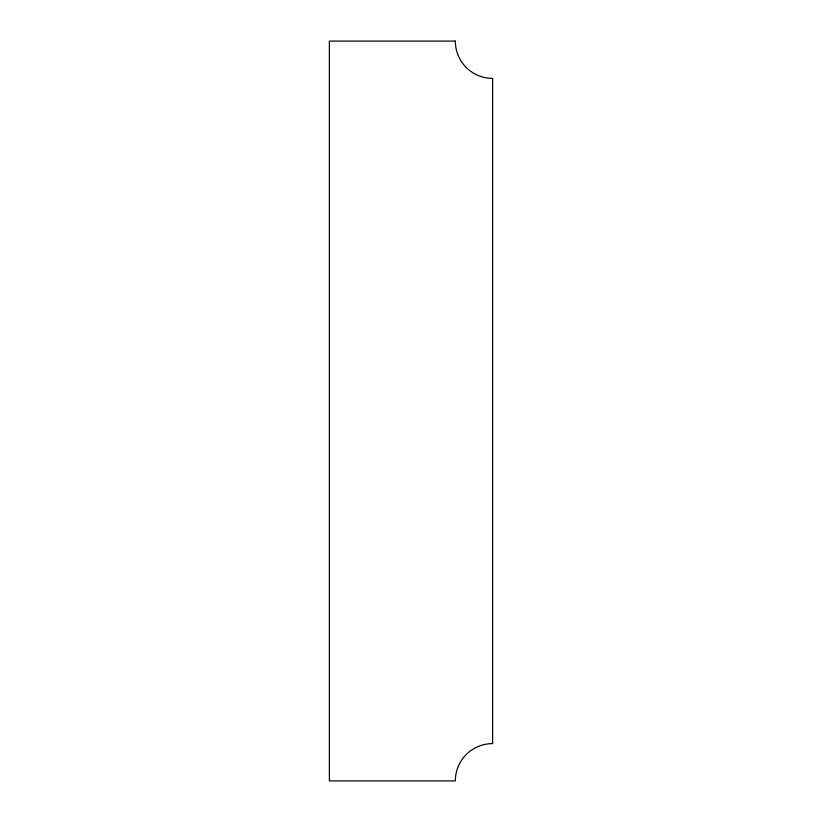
<?xml version="1.0" encoding="UTF-8"?>
<svg xmlns="http://www.w3.org/2000/svg" width="822" height="822" viewBox="0 0 822 822"><rect width="100%" height="100%" fill="white"/><g stroke="black" fill="none" stroke-linecap="round" stroke-linejoin="round"><path stroke-width="1.23" d="M455.326 41.1L329.375 41.1L329.375 780.9L455.326 780.9A37.298 37.298 0 0 1 492.625 743.602L492.625 78.398A37.298 37.298 0 0 1 455.326 41.1"/></g></svg>
